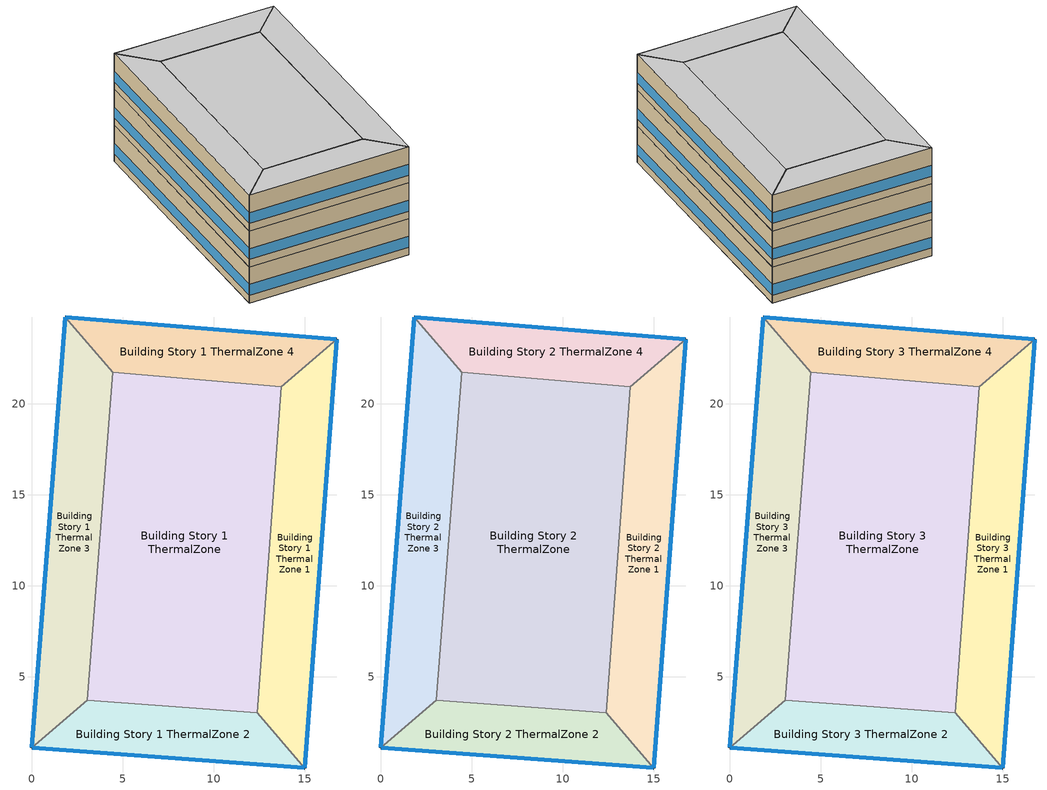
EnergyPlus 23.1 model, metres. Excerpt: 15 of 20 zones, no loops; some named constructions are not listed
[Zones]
Building Story 1 ThermalZone
 floor ground (Typical Insulated Carpeted 8in Slab Floor): 13.71,20.95 12.38,3.03 3.03,3.72 4.44,21.72 z0
 wall adiabatic (Typical Interior Wall): 12.38,3.03 13.71,20.95 4.44,21.72 3.03,3.72 12.38,3.03 z0:3.6
 ceiling adiabatic (Typical Interior Floor): 4.44,21.72 3.03,3.72 12.38,3.03 13.71,20.95 z3.6
Building Story 1 ThermalZone 1
 floor ground (Typical Insulated Carpeted 8in Slab Floor): 16.75,23.54 14.99,0 12.38,3.03 13.71,20.95 z0
 wall outside (Typical Insulated Steel Framed Exterior Wall R-12.99): 14.99,0 16.75,23.54 z0:3.6
 wall adiabatic (Typical Interior Wall): 16.75,23.54 13.71,20.95 12.38,3.03 14.99,0 z0:3.6
 window (U 0.55 SHGC 0.25): 14.99,0.03 16.74,23.52 z0.76:1.84
 ceiling adiabatic (Typical Interior Ceiling): 13.71,20.95 12.38,3.03 14.99,0 16.75,23.54 z3.6
Building Story 1 ThermalZone 2
 floor ground (Typical Insulated Carpeted 8in Slab Floor): 14.99,0 0,1.11 3.03,3.72 12.38,3.03 z0
 wall outside (Typical Insulated Steel Framed Exterior Wall R-12.99): 0,1.11 14.99,0 z0:3.6
 wall adiabatic (Typical Interior Wall): 14.99,0 12.38,3.03 3.03,3.72 0,1.11 z0:3.6
 window (U 0.55 SHGC 0.25): 0.03,1.11 14.96,0 z0.76:1.85
 ceiling adiabatic (Typical Interior Ceiling): 12.38,3.03 3.03,3.72 0,1.11 14.99,0 z3.6
Building Story 1 ThermalZone 3
 floor ground (Typical Insulated Carpeted 8in Slab Floor): 0,1.11 1.84,24.77 4.44,21.72 3.03,3.72 z0
 wall outside (Typical Insulated Steel Framed Exterior Wall R-12.99): 1.84,24.77 0,1.11 z0:3.6
 wall adiabatic (Typical Interior Wall): 0,1.11 3.03,3.72 4.44,21.72 1.84,24.77 z0:3.6
 window (U 0.55 SHGC 0.25): 1.84,24.74 0,1.14 z0.76:1.84
 ceiling adiabatic (Typical Interior Ceiling): 3.03,3.72 4.44,21.72 1.84,24.77 0,1.11 z3.6
Building Story 1 ThermalZone 4
 floor ground (Typical Insulated Carpeted 8in Slab Floor): 1.84,24.77 16.75,23.54 13.71,20.95 4.44,21.72 z0
 wall outside (Typical Insulated Steel Framed Exterior Wall R-12.99): 16.75,23.54 1.84,24.77 z0:3.6
 wall adiabatic (Typical Interior Wall): 1.84,24.77 4.44,21.72 13.71,20.95 16.75,23.54 z0:3.6
 window (U 0.55 SHGC 0.25): 16.72,23.55 1.87,24.76 z0.76:1.85
 ceiling adiabatic (Typical Interior Ceiling): 4.44,21.72 13.71,20.95 16.75,23.54 1.84,24.77 z3.6
Building Story 2 ThermalZone
 floor adiabatic (Typical Interior Floor): 13.71,20.95 12.38,3.03 3.03,3.72 4.44,21.72 z3.6
 wall adiabatic (Typical Interior Wall): 12.38,3.03 13.71,20.95 4.44,21.72 3.03,3.72 12.38,3.03 z3.6:7.2
 ceiling adiabatic (Typical Interior Ceiling): 4.44,21.72 3.03,3.72 12.38,3.03 13.71,20.95 z7.2
Building Story 2 ThermalZone 1
 floor adiabatic (Typical Interior Ceiling): 16.75,23.54 14.99,0 12.38,3.03 13.71,20.95 z3.6
 wall outside (Typical Insulated Steel Framed Exterior Wall R-12.99): 14.99,0 16.75,23.54 z3.6:7.2
 wall adiabatic (Typical Interior Wall): 16.75,23.54 13.71,20.95 12.38,3.03 14.99,0 z3.6:7.2
 window (U 0.55 SHGC 0.25): 14.99,0.03 16.74,23.52 z4.36:5.44
 ceiling adiabatic (Typical Interior Ceiling): 13.71,20.95 12.38,3.03 14.99,0 16.75,23.54 z7.2
Building Story 2 ThermalZone 2
 floor adiabatic (Typical Interior Ceiling): 14.99,0 0,1.11 3.03,3.72 12.38,3.03 z3.6
 wall outside (Typical Insulated Steel Framed Exterior Wall R-12.99): 0,1.11 14.99,0 z3.6:7.2
 wall adiabatic (Typical Interior Wall): 14.99,0 12.38,3.03 3.03,3.72 0,1.11 z3.6:7.2
 window (U 0.55 SHGC 0.25): 0.03,1.11 14.96,0 z4.36:5.45
 ceiling adiabatic (Typical Interior Ceiling): 12.38,3.03 3.03,3.72 0,1.11 14.99,0 z7.2
Building Story 2 ThermalZone 3
 floor adiabatic (Typical Interior Ceiling): 0,1.11 1.84,24.77 4.44,21.72 3.03,3.72 z3.6
 wall outside (Typical Insulated Steel Framed Exterior Wall R-12.99): 1.84,24.77 0,1.11 z3.6:7.2
 wall adiabatic (Typical Interior Wall): 0,1.11 3.03,3.72 4.44,21.72 1.84,24.77 z3.6:7.2
 window (U 0.55 SHGC 0.25): 1.84,24.74 0,1.14 z4.36:5.44
 ceiling adiabatic (Typical Interior Ceiling): 3.03,3.72 4.44,21.72 1.84,24.77 0,1.11 z7.2
Building Story 2 ThermalZone 4
 floor adiabatic (Typical Interior Ceiling): 1.84,24.77 16.75,23.54 13.71,20.95 4.44,21.72 z3.6
 wall outside (Typical Insulated Steel Framed Exterior Wall R-12.99): 16.75,23.54 1.84,24.77 z3.6:7.2
 wall adiabatic (Typical Interior Wall): 1.84,24.77 4.44,21.72 13.71,20.95 16.75,23.54 z3.6:7.2
 window (U 0.55 SHGC 0.25): 16.72,23.55 1.87,24.76 z4.36:5.45
 ceiling adiabatic (Typical Interior Ceiling): 4.44,21.72 13.71,20.95 16.75,23.54 1.84,24.77 z7.2
Building Story 3 ThermalZone
 floor adiabatic (Typical Interior Ceiling): 13.71,20.95 12.38,3.03 3.03,3.72 4.44,21.72 z7.2
 wall adiabatic (Typical Interior Wall): 12.38,3.03 13.71,20.95 4.44,21.72 3.03,3.72 12.38,3.03 z7.2:10.8
 ceiling adiabatic (Typical Interior Ceiling): 4.44,21.72 3.03,3.72 12.38,3.03 13.71,20.95 z10.8
Building Story 3 ThermalZone 1
 floor adiabatic (Typical Interior Ceiling): 16.75,23.54 14.99,0 12.38,3.03 13.71,20.95 z7.2
 wall outside (Typical Insulated Steel Framed Exterior Wall R-12.99): 14.99,0 16.75,23.54 z7.2:10.8
 wall adiabatic (Typical Interior Wall): 16.75,23.54 13.71,20.95 12.38,3.03 14.99,0 z7.2:10.8
 window (U 0.55 SHGC 0.25): 14.99,0.03 16.74,23.52 z7.96:9.04
 ceiling adiabatic (Typical Interior Ceiling): 13.71,20.95 12.38,3.03 14.99,0 16.75,23.54 z10.8
Building Story 3 ThermalZone 2
 floor adiabatic (Typical Interior Ceiling): 14.99,0 0,1.11 3.03,3.72 12.38,3.03 z7.2
 wall outside (Typical Insulated Steel Framed Exterior Wall R-12.99): 0,1.11 14.99,0 z7.2:10.8
 wall adiabatic (Typical Interior Wall): 14.99,0 12.38,3.03 3.03,3.72 0,1.11 z7.2:10.8
 window (U 0.55 SHGC 0.25): 0.03,1.11 14.96,0 z7.96:9.05
 ceiling adiabatic (Typical Interior Floor): 12.38,3.03 3.03,3.72 0,1.11 14.99,0 z10.8
Building Story 3 ThermalZone 3
 floor adiabatic (Typical Interior Ceiling): 0,1.11 1.84,24.77 4.44,21.72 3.03,3.72 z7.2
 wall outside (Typical Insulated Steel Framed Exterior Wall R-12.99): 1.84,24.77 0,1.11 z7.2:10.8
 wall adiabatic (Typical Interior Wall): 0,1.11 3.03,3.72 4.44,21.72 1.84,24.77 z7.2:10.8
 window (U 0.55 SHGC 0.25): 1.84,24.74 0,1.14 z7.96:9.04
 ceiling adiabatic (Typical Interior Floor): 3.03,3.72 4.44,21.72 1.84,24.77 0,1.11 z10.8
Building Story 3 ThermalZone 4
 floor adiabatic (Typical Interior Ceiling): 1.84,24.77 16.75,23.54 13.71,20.95 4.44,21.72 z7.2
 wall outside (Typical Insulated Steel Framed Exterior Wall R-12.99): 16.75,23.54 1.84,24.77 z7.2:10.8
 wall adiabatic (Typical Interior Wall): 1.84,24.77 4.44,21.72 13.71,20.95 16.75,23.54 z7.2:10.8
 window (U 0.55 SHGC 0.25): 16.72,23.55 1.87,24.76 z7.96:9.05
 ceiling adiabatic (Typical Interior Floor): 4.44,21.72 13.71,20.95 16.75,23.54 1.84,24.77 z10.8
[Building]
bld_4: Terrain=City
[Site:Location]
Jack Northrop Fld H_CA_USA: Latitude {deg}=41.3146; Longitude {deg}=-105.581; Time Zone {hr}=-8; Elevation {m}=21
[Site:GroundTemperature:FCfactorMethod]
18.8, 14.3, 13.6, 13.2, 13.3, 12.6, 15.3, 15.6, 17.7, 19.4, 19.7, 18.5
[Site:WaterMainsTemperature]
Calculation Method=Correlation; Annual Average Outdoor Air Temperature {C}=8.96667; Maximum Difference In Monthly Average Outdoor Air Temperatures {deltaC}=26.2
[SizingPeriod:DesignDay] Day of Month=21; Dry-Bulb Temperature Range Modifier Type=DefaultMultipliers; Humidity Condition Type=Wetbulb; Barometric Pressure {Pa}=98769; Rain Indicator=No; Snow Indicator=No; Daylight Saving Time Indicator=No; Begin Environment Reset Mode=FullResetAtBeginEnvironment
Name | Month | Day Type | Maximum Dry-Bulb Temperature {C} | Daily Dry-Bulb Temperature Range {deltaC} | Wetbulb or DewPoint at Maximum Dry-Bulb {C} | Wind Speed {m/s} | Wind Direction {deg} | Solar Model Indicator | ASHRAE Clear Sky Optical Depth for Beam Irradiance (taub) | ASHRAE Clear Sky Optical Depth for Diffuse Irradiance (taud) | Sky Clearness
Buffalo Niagara Intl Ap Ann Clg .4% Condns DB=>MWB 1 | 7 | SummerDesignDay | 30.3 | 9.3 | 21.8 | 5.7 | 240 | ASHRAETau | 0.462 | 2.001
Buffalo Niagara Intl Ap Ann Clg .4% Condns WB=>MDB 1 | 7 | SummerDesignDay | 27.8 | 9.3 | 23.8 | 5.7 | 240 | ASHRAETau | 0.462 | 2.001
Buffalo Niagara Intl Ap Ann Htg 99.6% Condns DB 1 | 1 | WinterDesignDay | -16.3 | 0 | -16.3 | 5.1 | 270 | ASHRAEClearSky |  |  | 0
[Material] Thermal Absorptance=0.9; Solar Absorptance=0.7
Name | Roughness | Thickness {m} | Conductivity {W/m-K} | Density {kg/m3} | Specific Heat {J/kg-K} | Visible Absorptance
100mm Normalweight concrete floor | MediumRough | 0.1016 | 2.31045 | 2322 | 832.557 | 0.7
25mm Stucco | Smooth | 0.0254 | 0.72 | 1856 | 840 | 0.7
5/8 in. Gypsum Board | MediumSmooth | 0.0159 | 0.16 | 800 | 1090 | 0.7
8 in. Normalweight Concrete Floor | MediumRough | 0.2032 | 2.31 | 2322 | 832 | 0.7
G01 13mm gypsum board | Smooth | 0.0127 | 0.160031 | 800.001 | 1090.73 | 0.5
[Material:NoMass] Roughness=Smooth; Thermal Absorptance=0.9; Solar Absorptance=0.7
Name | Thermal Resistance {m2-K/W} | Visible Absorptance
CP02 CARPET PAD; Typical Carpet Pad | 0.21648 | 0.8
Typical Insulation R-10.81 | 1.90342 | 0.7
[WindowMaterial:Gas]
Gap_1_W_0_0032: Gas Type=Air; Thickness {m}=0.0032
[WindowMaterial:Glazing] Optical Data Type=SpectralAverage; Infrared Transmittance at Normal Incidence=0; Back Side Infrared Hemispherical Emissivity=0.84; Conductivity {W/m-K}=1; Dirt Correction Factor for Solar and Visible Transmittance=1; Solar Diffusing=No
Name | Thickness {m} | Solar Transmittance at Normal Incidence | Front Side Solar Reflectance at Normal Incidence | Back Side Solar Reflectance at Normal Incidence | Visible Transmittance at Normal Incidence | Front Side Visible Reflectance at Normal Incidence | Back Side Visible Reflectance at Normal Incidence | Front Side Infrared Hemispherical Emissivity
Glass_2022F_LayerAvg | 0.0039 | 0.355897 | 0.394095 | 0.265645 | 0.677694 | 0.042734 | 0.05547 | 0.046
Glass_2175_LayerAvg | 0.0086 | 0.167758 | 0.217606 | 0.437978 | 0.416044 | 0.078729 | 0.10654 | 0.84
[Construction]
Typical Insulated Carpeted 8in Slab Floor: 8 in. Normalweight Concrete Floor, Typical Carpet Pad
Typical Insulated Steel Framed Exterior Wall R-12.99: 25mm Stucco, 5/8 in. Gypsum Board, Typical Insulation R-10.81, 5/8 in. Gypsum Board
Typical Interior Ceiling: CP02 CARPET PAD, 100mm Normalweight concrete floor
Typical Interior Floor: 100mm Normalweight concrete floor, CP02 CARPET PAD
Typical Interior Wall: G01 13mm gypsum board, G01 13mm gypsum board
U 0.55 SHGC 0.25: Glass_2175_LayerAvg, Gap_1_W_0_0032, Glass_2022F_LayerAvg
[Zone] Multiplier=1; Part of Total Floor Area=Yes
Building Story 1 ThermalZone; Building Story 1 ThermalZone 1; Building Story 1 ThermalZone 2; Building Story 1 ThermalZone 3; Building Story 1 ThermalZone 4; Building Story 2 ThermalZone; Building Story 2 ThermalZone 1; Building Story 2 ThermalZone 2; Building Story 2 ThermalZone 3; Building Story 2 ThermalZone 4; Building Story 3 ThermalZone; Building Story 3 ThermalZone 1; Building Story 3 ThermalZone 2; Building Story 3 ThermalZone 3; Building Story 3 ThermalZone 4
[Space]
Name | Zone | Space Type
Building Story 1 Space | Building Story 1 ThermalZone | Story Ground Blended Space Type
Building Story 1 Space 1 | Building Story 1 ThermalZone 1 | Story Ground Blended Space Type
Building Story 1 Space 2 | Building Story 1 ThermalZone 2 | Story Ground Blended Space Type
Building Story 1 Space 3 | Building Story 1 ThermalZone 3 | Story Ground Blended Space Type
Building Story 1 Space 4 | Building Story 1 ThermalZone 4 | Story Ground Blended Space Type
Building Story 2 Space | Building Story 2 ThermalZone | Story Mid Blended Space Type
Building Story 2 Space 1 | Building Story 2 ThermalZone 1 | Story Mid Blended Space Type
Building Story 2 Space 2 | Building Story 2 ThermalZone 2 | Story Mid Blended Space Type
Building Story 2 Space 3 | Building Story 2 ThermalZone 3 | Story Mid Blended Space Type
Building Story 2 Space 4 | Building Story 2 ThermalZone 4 | Story Mid Blended Space Type
Building Story 3 Space | Building Story 3 ThermalZone | Story Mid2 Blended Space Type
Building Story 3 Space 1 | Building Story 3 ThermalZone 1 | Story Mid2 Blended Space Type
Building Story 3 Space 2 | Building Story 3 ThermalZone 2 | Story Mid2 Blended Space Type
Building Story 3 Space 3 | Building Story 3 ThermalZone 3 | Story Mid2 Blended Space Type
Building Story 3 Space 4 | Building Story 3 ThermalZone 4 | Story Mid2 Blended Space Type
[InternalMass]
Name | Construction | Zone or ZoneList | Space or SpaceList | Surface Area {m2}
Building Story 1 Space 3 Office OfficeLarge Data Center A  - Story Ground Mass; Building Story 1 Space 3 Office OfficeLarge Data Center C  - Story Ground Mass | InteriorFurnishings 1 | Building Story 1 ThermalZone 3 | Building Story 1 Space 3 | 0.527373
Building Story 1 Space 4 Office OfficeLarge Data Center A  - Story Ground Mass; Building Story 1 Space 4 Office OfficeLarge Data Center C  - Story Ground Mass | InteriorFurnishings 1 | Building Story 1 ThermalZone 4 | Building Story 1 Space 4 | 0.306975
Building Story 1 Space 1 Office OfficeLarge Data Center A  - Story Ground Mass; Building Story 1 Space 1 Office OfficeLarge Data Center C  - Story Ground Mass | InteriorFurnishings 1 | Building Story 1 ThermalZone 1 | Building Story 1 Space 1 | 0.526751
Building Story 1 Space 2 Office OfficeLarge Data Center A  - Story Ground Mass; Building Story 1 Space 2 Office OfficeLarge Data Center C  - Story Ground Mass | InteriorFurnishings 1 | Building Story 1 ThermalZone 2 | Building Story 1 Space 2 | 0.308269
Building Story 1 Space Office OfficeLarge Data Center A  - Story Ground Mass; Building Story 1 Space Office OfficeLarge Data Center C  - Story Ground Mass | InteriorFurnishings 1 | Building Story 1 ThermalZone | Building Story 1 Space | 1.50346
Building Story 1 Space 3 Office OfficeLarge Data Center B  - Story Ground Mass | InteriorFurnishings 1 | Building Story 1 ThermalZone 3 | Building Story 1 Space 3 | 0.71937
Building Story 1 Space 4 Office OfficeLarge Data Center B  - Story Ground Mass | InteriorFurnishings 1 | Building Story 1 ThermalZone 4 | Building Story 1 Space 4 | 0.418734
Building Story 1 Space 1 Office OfficeLarge Data Center B  - Story Ground Mass | InteriorFurnishings 1 | Building Story 1 ThermalZone 1 | Building Story 1 Space 1 | 0.718522
Building Story 1 Space 2 Office OfficeLarge Data Center B  - Story Ground Mass | InteriorFurnishings 1 | Building Story 1 ThermalZone 2 | Building Story 1 Space 2 | 0.420499
Building Story 1 Space Office OfficeLarge Data Center B  - Story Ground Mass | InteriorFurnishings 1 | Building Story 1 ThermalZone | Building Story 1 Space | 2.05081
Building Story 1 Space 3 Office OfficeLarge Main Data Center A  - Story Ground Mass; Building Story 1 Space 3 Office OfficeLarge Main Data Center C  - Story Ground Mass | InteriorFurnishings 1 | Building Story 1 ThermalZone 3 | Building Story 1 Space 3 | 0.94815
Building Story 1 Space 4 Office OfficeLarge Main Data Center A  - Story Ground Mass; Building Story 1 Space 4 Office OfficeLarge Main Data Center C  - Story Ground Mass | InteriorFurnishings 1 | Building Story 1 ThermalZone 4 | Building Story 1 Space 4 | 0.551903
Building Story 1 Space 1 Office OfficeLarge Main Data Center A  - Story Ground Mass; Building Story 1 Space 1 Office OfficeLarge Main Data Center C  - Story Ground Mass | InteriorFurnishings 1 | Building Story 1 ThermalZone 1 | Building Story 1 Space 1 | 0.947032
Building Story 1 Space 2 Office OfficeLarge Main Data Center A  - Story Ground Mass; Building Story 1 Space 2 Office OfficeLarge Main Data Center C  - Story Ground Mass | InteriorFurnishings 1 | Building Story 1 ThermalZone 2 | Building Story 1 Space 2 | 0.554229
Building Story 1 Space Office OfficeLarge Main Data Center A  - Story Ground Mass; Building Story 1 Space Office OfficeLarge Main Data Center C  - Story Ground Mass | InteriorFurnishings 1 | Building Story 1 ThermalZone | Building Story 1 Space | 2.70302
Building Story 1 Space 3 Office OfficeLarge Main Data Center B  - Story Ground Mass | InteriorFurnishings 1 | Building Story 1 ThermalZone 3 | Building Story 1 Space 3 | 1.29334
Building Story 1 Space 4 Office OfficeLarge Main Data Center B  - Story Ground Mass | InteriorFurnishings 1 | Building Story 1 ThermalZone 4 | Building Story 1 Space 4 | 0.75283
Building Story 1 Space 1 Office OfficeLarge Main Data Center B  - Story Ground Mass | InteriorFurnishings 1 | Building Story 1 ThermalZone 1 | Building Story 1 Space 1 | 1.29181
Building Story 1 Space 2 Office OfficeLarge Main Data Center B  - Story Ground Mass | InteriorFurnishings 1 | Building Story 1 ThermalZone 2 | Building Story 1 Space 2 | 0.756003
Building Story 1 Space Office OfficeLarge Main Data Center B  - Story Ground Mass | InteriorFurnishings 1 | Building Story 1 ThermalZone | Building Story 1 Space | 3.68709
Building Story 1 Space 3 SecondarySchool Auditorium A  - Story Ground Mass; Building Story 1 Space 3 SecondarySchool Auditorium C  - Story Ground Mass | InteriorFurnishings 1 | Building Story 1 ThermalZone 3 | Building Story 1 Space 3 | 4.24143
Building Story 1 Space 4 SecondarySchool Auditorium A  - Story Ground Mass; Building Story 1 Space 4 SecondarySchool Auditorium C  - Story Ground Mass | InteriorFurnishings 1 | Building Story 1 ThermalZone 4 | Building Story 1 Space 4 | 2.46887
Building Story 1 Space 1 SecondarySchool Auditorium A  - Story Ground Mass; Building Story 1 Space 1 SecondarySchool Auditorium C  - Story Ground Mass | InteriorFurnishings 1 | Building Story 1 ThermalZone 1 | Building Story 1 Space 1 | 4.23643
Building Story 1 Space 2 SecondarySchool Auditorium A  - Story Ground Mass; Building Story 1 Space 2 SecondarySchool Auditorium C  - Story Ground Mass | InteriorFurnishings 1 | Building Story 1 ThermalZone 2 | Building Story 1 Space 2 | 2.47927
Building Story 1 Space SecondarySchool Auditorium A  - Story Ground Mass; Building Story 1 Space SecondarySchool Auditorium C  - Story Ground Mass | InteriorFurnishings 1 | Building Story 1 ThermalZone | Building Story 1 Space | 12.0916
Building Story 1 Space 3 SecondarySchool Auditorium B  - Story Ground Mass | InteriorFurnishings 1 | Building Story 1 ThermalZone 3 | Building Story 1 Space 3 | 5.78557
Building Story 1 Space 4 SecondarySchool Auditorium B  - Story Ground Mass | InteriorFurnishings 1 | Building Story 1 ThermalZone 4 | Building Story 1 Space 4 | 3.36769
Building Story 1 Space 1 SecondarySchool Auditorium B  - Story Ground Mass | InteriorFurnishings 1 | Building Story 1 ThermalZone 1 | Building Story 1 Space 1 | 5.77875
Building Story 1 Space 2 SecondarySchool Auditorium B  - Story Ground Mass | InteriorFurnishings 1 | Building Story 1 ThermalZone 2 | Building Story 1 Space 2 | 3.38188
Building Story 1 Space SecondarySchool Auditorium B  - Story Ground Mass | InteriorFurnishings 1 | Building Story 1 ThermalZone | Building Story 1 Space | 16.4937
Building Story 1 Space 3 SecondarySchool Cafeteria A  - Story Ground Mass; Building Story 1 Space 3 SecondarySchool Cafeteria C  - Story Ground Mass | InteriorFurnishings 1 | Building Story 1 ThermalZone 3 | Building Story 1 Space 3 | 2.68455
Building Story 1 Space 4 SecondarySchool Cafeteria A  - Story Ground Mass; Building Story 1 Space 4 SecondarySchool Cafeteria C  - Story Ground Mass | InteriorFurnishings 1 | Building Story 1 ThermalZone 4 | Building Story 1 Space 4 | 1.56264
Building Story 1 Space 1 SecondarySchool Cafeteria A  - Story Ground Mass; Building Story 1 Space 1 SecondarySchool Cafeteria C  - Story Ground Mass | InteriorFurnishings 1 | Building Story 1 ThermalZone 1 | Building Story 1 Space 1 | 2.68139
Building Story 1 Space 2 SecondarySchool Cafeteria A  - Story Ground Mass; Building Story 1 Space 2 SecondarySchool Cafeteria C  - Story Ground Mass | InteriorFurnishings 1 | Building Story 1 ThermalZone 2 | Building Story 1 Space 2 | 1.56922
Building Story 1 Space SecondarySchool Cafeteria A  - Story Ground Mass; Building Story 1 Space SecondarySchool Cafeteria C  - Story Ground Mass | InteriorFurnishings 1 | Building Story 1 ThermalZone | Building Story 1 Space | 7.65323
Building Story 1 Space 3 SecondarySchool Cafeteria B  - Story Ground Mass | InteriorFurnishings 1 | Building Story 1 ThermalZone 3 | Building Story 1 Space 3 | 3.6619
Building Story 1 Space 4 SecondarySchool Cafeteria B  - Story Ground Mass | InteriorFurnishings 1 | Building Story 1 ThermalZone 4 | Building Story 1 Space 4 | 2.13153
Building Story 1 Space 1 SecondarySchool Cafeteria B  - Story Ground Mass | InteriorFurnishings 1 | Building Story 1 ThermalZone 1 | Building Story 1 Space 1 | 3.65758
Building Story 1 Space 2 SecondarySchool Cafeteria B  - Story Ground Mass | InteriorFurnishings 1 | Building Story 1 ThermalZone 2 | Building Story 1 Space 2 | 2.14052
Building Story 1 Space SecondarySchool Cafeteria B  - Story Ground Mass | InteriorFurnishings 1 | Building Story 1 ThermalZone | Building Story 1 Space | 10.4395
Building Story 1 Space 3 SecondarySchool ComputerRoom A  - Story Ground Mass; Building Story 1 Space 3 SecondarySchool ComputerRoom C  - Story Ground Mass | InteriorFurnishings 1 | Building Story 1 ThermalZone 3 | Building Story 1 Space 3 | 4.09836
Building Story 1 Space 4 SecondarySchool ComputerRoom A  - Story Ground Mass; Building Story 1 Space 4 SecondarySchool ComputerRoom C  - Story Ground Mass | InteriorFurnishings 1 | Building Story 1 ThermalZone 4 | Building Story 1 Space 4 | 2.38559
Building Story 1 Space 1 SecondarySchool ComputerRoom A  - Story Ground Mass; Building Story 1 Space 1 SecondarySchool ComputerRoom C  - Story Ground Mass | InteriorFurnishings 1 | Building Story 1 ThermalZone 1 | Building Story 1 Space 1 | 4.09353
Building Story 1 Space 2 SecondarySchool ComputerRoom A  - Story Ground Mass; Building Story 1 Space 2 SecondarySchool ComputerRoom C  - Story Ground Mass | InteriorFurnishings 1 | Building Story 1 ThermalZone 2 | Building Story 1 Space 2 | 2.39565
Building Story 1 Space SecondarySchool ComputerRoom A  - Story Ground Mass; Building Story 1 Space SecondarySchool ComputerRoom C  - Story Ground Mass | InteriorFurnishings 1 | Building Story 1 ThermalZone | Building Story 1 Space | 11.6838
Building Story 1 Space 3 SecondarySchool ComputerRoom B  - Story Ground Mass | InteriorFurnishings 1 | Building Story 1 ThermalZone 3 | Building Story 1 Space 3 | 5.59042
Building Story 1 Space 4 SecondarySchool ComputerRoom B  - Story Ground Mass | InteriorFurnishings 1 | Building Story 1 ThermalZone 4 | Building Story 1 Space 4 | 3.2541
Building Story 1 Space 1 SecondarySchool ComputerRoom B  - Story Ground Mass | InteriorFurnishings 1 | Building Story 1 ThermalZone 1 | Building Story 1 Space 1 | 5.58383
Building Story 1 Space 2 SecondarySchool ComputerRoom B  - Story Ground Mass | InteriorFurnishings 1 | Building Story 1 ThermalZone 2 | Building Story 1 Space 2 | 3.26781
Building Story 1 Space SecondarySchool ComputerRoom B  - Story Ground Mass | InteriorFurnishings 1 | Building Story 1 ThermalZone | Building Story 1 Space | 15.9374
Building Story 1 Space 3 SecondarySchool Gym A end_b - Story Ground Mass; Building Story 1 Space 3 SecondarySchool Gym C end_b - Story Ground Mass | InteriorFurnishings 1 | Building Story 1 ThermalZone 3 | Building Story 1 Space 3 | 6.92037
Building Story 1 Space 4 SecondarySchool Gym A end_b - Story Ground Mass; Building Story 1 Space 4 SecondarySchool Gym C end_b - Story Ground Mass | InteriorFurnishings 1 | Building Story 1 ThermalZone 4 | Building Story 1 Space 4 | 4.02824
Building Story 1 Space 1 SecondarySchool Gym A end_b - Story Ground Mass; Building Story 1 Space 1 SecondarySchool Gym C end_b - Story Ground Mass | InteriorFurnishings 1 | Building Story 1 ThermalZone 1 | Building Story 1 Space 1 | 6.91221
Building Story 1 Space 2 SecondarySchool Gym A end_b - Story Ground Mass; Building Story 1 Space 2 SecondarySchool Gym C end_b - Story Ground Mass | InteriorFurnishings 1 | Building Story 1 ThermalZone 2 | Building Story 1 Space 2 | 4.04521
Building Story 1 Space SecondarySchool Gym A end_b - Story Ground Mass; Building Story 1 Space SecondarySchool Gym C end_b - Story Ground Mass | InteriorFurnishings 1 | Building Story 1 ThermalZone | Building Story 1 Space | 19.7289
Building Story 1 Space 3 SecondarySchool Gym B end_b - Story Ground Mass | InteriorFurnishings 1 | Building Story 1 ThermalZone 3 | Building Story 1 Space 3 | 9.43982
Building Story 1 Space 4 SecondarySchool Gym B end_b - Story Ground Mass | InteriorFurnishings 1 | Building Story 1 ThermalZone 4 | Building Story 1 Space 4 | 5.49477
Building Story 1 Space 1 SecondarySchool Gym B end_b - Story Ground Mass | InteriorFurnishings 1 | Building Story 1 ThermalZone 1 | Building Story 1 Space 1 | 9.42869
Building Story 1 Space 2 SecondarySchool Gym B end_b - Story Ground Mass | InteriorFurnishings 1 | Building Story 1 ThermalZone 2 | Building Story 1 Space 2 | 5.51792
Building Story 1 Space SecondarySchool Gym B end_b - Story Ground Mass | InteriorFurnishings 1 | Building Story 1 ThermalZone | Building Story 1 Space | 26.9114
Building Story 1 Space 3 SecondarySchool Kitchen A  - Story Ground Mass; Building Story 1 Space 3 SecondarySchool Kitchen C  - Story Ground Mass | InteriorFurnishings 1 | Building Story 1 ThermalZone 3 | Building Story 1 Space 3 | 0.925708
Building Story 1 Space 4 SecondarySchool Kitchen A  - Story Ground Mass; Building Story 1 Space 4 SecondarySchool Kitchen C  - Story Ground Mass | InteriorFurnishings 1 | Building Story 1 ThermalZone 4 | Building Story 1 Space 4 | 0.53884
Building Story 1 Space 1 SecondarySchool Kitchen A  - Story Ground Mass; Building Story 1 Space 1 SecondarySchool Kitchen C  - Story Ground Mass | InteriorFurnishings 1 | Building Story 1 ThermalZone 1 | Building Story 1 Space 1 | 0.924617
Building Story 1 Space 2 SecondarySchool Kitchen A  - Story Ground Mass; Building Story 1 Space 2 SecondarySchool Kitchen C  - Story Ground Mass | InteriorFurnishings 1 | Building Story 1 ThermalZone 2 | Building Story 1 Space 2 | 0.541111
Building Story 1 Space SecondarySchool Kitchen A  - Story Ground Mass; Building Story 1 Space SecondarySchool Kitchen C  - Story Ground Mass | InteriorFurnishings 1 | Building Story 1 ThermalZone | Building Story 1 Space | 2.63904
Building Story 1 Space 3 SecondarySchool Kitchen B  - Story Ground Mass | InteriorFurnishings 1 | Building Story 1 ThermalZone 3 | Building Story 1 Space 3 | 1.26272
Building Story 1 Space 4 SecondarySchool Kitchen B  - Story Ground Mass | InteriorFurnishings 1 | Building Story 1 ThermalZone 4 | Building Story 1 Space 4 | 0.735011
Building Story 1 Space 1 SecondarySchool Kitchen B  - Story Ground Mass | InteriorFurnishings 1 | Building Story 1 ThermalZone 1 | Building Story 1 Space 1 | 1.26123
Building Story 1 Space 2 SecondarySchool Kitchen B  - Story Ground Mass | InteriorFurnishings 1 | Building Story 1 ThermalZone 2 | Building Story 1 Space 2 | 0.738109
Building Story 1 Space SecondarySchool Kitchen B  - Story Ground Mass | InteriorFurnishings 1 | Building Story 1 ThermalZone | Building Story 1 Space | 3.59982
Building Story 1 Space 3 SecondarySchool Library A  - Story Ground Mass; Building Story 1 Space 3 SecondarySchool Library C  - Story Ground Mass | InteriorFurnishings 1 | Building Story 1 ThermalZone 3 | Building Story 1 Space 3 | 3.61026
Building Story 1 Space 4 SecondarySchool Library A  - Story Ground Mass; Building Story 1 Space 4 SecondarySchool Library C  - Story Ground Mass | InteriorFurnishings 1 | Building Story 1 ThermalZone 4 | Building Story 1 Space 4 | 2.10148
Building Story 1 Space 1 SecondarySchool Library A  - Story Ground Mass; Building Story 1 Space 1 SecondarySchool Library C  - Story Ground Mass | InteriorFurnishings 1 | Building Story 1 ThermalZone 1 | Building Story 1 Space 1 | 3.606
Building Story 1 Space 2 SecondarySchool Library A  - Story Ground Mass; Building Story 1 Space 2 SecondarySchool Library C  - Story Ground Mass | InteriorFurnishings 1 | Building Story 1 ThermalZone 2 | Building Story 1 Space 2 | 2.11033
Building Story 1 Space SecondarySchool Library A  - Story Ground Mass; Building Story 1 Space SecondarySchool Library C  - Story Ground Mass | InteriorFurnishings 1 | Building Story 1 ThermalZone | Building Story 1 Space | 10.2923
Building Story 1 Space 3 SecondarySchool Library B  - Story Ground Mass | InteriorFurnishings 1 | Building Story 1 ThermalZone 3 | Building Story 1 Space 3 | 4.92462
Building Story 1 Space 4 SecondarySchool Library B  - Story Ground Mass | InteriorFurnishings 1 | Building Story 1 ThermalZone 4 | Building Story 1 Space 4 | 2.86654
Building Story 1 Space 1 SecondarySchool Library B  - Story Ground Mass | InteriorFurnishings 1 | Building Story 1 ThermalZone 1 | Building Story 1 Space 1 | 4.91882
Building Story 1 Space 2 SecondarySchool Library B  - Story Ground Mass | InteriorFurnishings 1 | Building Story 1 ThermalZone 2 | Building Story 1 Space 2 | 2.87863
Building Story 1 Space SecondarySchool Library B  - Story Ground Mass | InteriorFurnishings 1 | Building Story 1 ThermalZone | Building Story 1 Space | 14.0393
Building Story 1 Space 3 SecondarySchool Lobby A  - Story Ground Mass; Building Story 1 Space 3 SecondarySchool Lobby C  - Story Ground Mass; Building Story 1 Space 3 SecondarySchool Restroom A  - Story Ground Mass; Building Story 1 Space 3 SecondarySchool Restroom C  - Story Ground Mass | InteriorFurnishings 1 | Building Story 1 ThermalZone 3 | Building Story 1 Space 3 | 1.80092
Building Story 1 Space 4 SecondarySchool Lobby A  - Story Ground Mass; Building Story 1 Space 4 SecondarySchool Lobby C  - Story Ground Mass; Building Story 1 Space 4 SecondarySchool Restroom A  - Story Ground Mass; Building Story 1 Space 4 SecondarySchool Restroom C  - Story Ground Mass | InteriorFurnishings 1 | Building Story 1 ThermalZone 4 | Building Story 1 Space 4 | 1.04829
Building Story 1 Space 1 SecondarySchool Lobby A  - Story Ground Mass; Building Story 1 Space 1 SecondarySchool Lobby C  - Story Ground Mass; Building Story 1 Space 1 SecondarySchool Restroom A  - Story Ground Mass; Building Story 1 Space 1 SecondarySchool Restroom C  - Story Ground Mass | InteriorFurnishings 1 | Building Story 1 ThermalZone 1 | Building Story 1 Space 1 | 1.7988
Building Story 1 Space 2 SecondarySchool Lobby A  - Story Ground Mass; Building Story 1 Space 2 SecondarySchool Lobby C  - Story Ground Mass; Building Story 1 Space 2 SecondarySchool Restroom A  - Story Ground Mass; Building Story 1 Space 2 SecondarySchool Restroom C  - Story Ground Mass | InteriorFurnishings 1 | Building Story 1 ThermalZone 2 | Building Story 1 Space 2 | 1.05271
Building Story 1 Space SecondarySchool Lobby A  - Story Ground Mass; Building Story 1 Space SecondarySchool Lobby C  - Story Ground Mass; Building Story 1 Space SecondarySchool Restroom A  - Story Ground Mass; Building Story 1 Space SecondarySchool Restroom C  - Story Ground Mass | InteriorFurnishings 1 | Building Story 1 ThermalZone | Building Story 1 Space | 5.13414
Building Story 1 Space 3 SecondarySchool Lobby B  - Story Ground Mass; Building Story 1 Space 3 SecondarySchool Restroom B  - Story Ground Mass | InteriorFurnishings 1 | Building Story 1 ThermalZone 3 | Building Story 1 Space 3 | 2.45657
Building Story 1 Space 4 SecondarySchool Lobby B  - Story Ground Mass; Building Story 1 Space 4 SecondarySchool Restroom B  - Story Ground Mass | InteriorFurnishings 1 | Building Story 1 ThermalZone 4 | Building Story 1 Space 4 | 1.42993
Building Story 1 Space 1 SecondarySchool Lobby B  - Story Ground Mass; Building Story 1 Space 1 SecondarySchool Restroom B  - Story Ground Mass | InteriorFurnishings 1 | Building Story 1 ThermalZone 1 | Building Story 1 Space 1 | 2.45368
Building Story 1 Space 2 SecondarySchool Lobby B  - Story Ground Mass; Building Story 1 Space 2 SecondarySchool Restroom B  - Story Ground Mass | InteriorFurnishings 1 | Building Story 1 ThermalZone 2 | Building Story 1 Space 2 | 1.43596
Building Story 1 Space SecondarySchool Lobby B  - Story Ground Mass; Building Story 1 Space SecondarySchool Restroom B  - Story Ground Mass | InteriorFurnishings 1 | Building Story 1 ThermalZone | Building Story 1 Space | 7.00329
Building Story 1 Space 3 SecondarySchool Mechanical A  - Story Ground Mass; Building Story 1 Space 3 SecondarySchool Mechanical C  - Story Ground Mass | InteriorFurnishings 1 | Building Story 1 ThermalZone 3 | Building Story 1 Space 3 | 2.93702
Building Story 1 Space 4 SecondarySchool Mechanical A  - Story Ground Mass; Building Story 1 Space 4 SecondarySchool Mechanical C  - Story Ground Mass | InteriorFurnishings 1 | Building Story 1 ThermalZone 4 | Building Story 1 Space 4 | 1.70959
Building Story 1 Space 1 SecondarySchool Mechanical A  - Story Ground Mass; Building Story 1 Space 1 SecondarySchool Mechanical C  - Story Ground Mass | InteriorFurnishings 1 | Building Story 1 ThermalZone 1 | Building Story 1 Space 1 | 2.93356
Building Story 1 Space 2 SecondarySchool Mechanical A  - Story Ground Mass; Building Story 1 Space 2 SecondarySchool Mechanical C  - Story Ground Mass | InteriorFurnishings 1 | Building Story 1 ThermalZone 2 | Building Story 1 Space 2 | 1.7168
Building Story 1 Space SecondarySchool Mechanical A  - Story Ground Mass; Building Story 1 Space SecondarySchool Mechanical C  - Story Ground Mass | InteriorFurnishings 1 | Building Story 1 ThermalZone | Building Story 1 Space | 8.37297
Building Story 1 Space 3 SecondarySchool Mechanical B  - Story Ground Mass | InteriorFurnishings 1 | Building Story 1 ThermalZone 3 | Building Story 1 Space 3 | 4.00628
Building Story 1 Space 4 SecondarySchool Mechanical B  - Story Ground Mass | InteriorFurnishings 1 | Building Story 1 ThermalZone 4 | Building Story 1 Space 4 | 2.33199
Building Story 1 Space 1 SecondarySchool Mechanical B  - Story Ground Mass | InteriorFurnishings 1 | Building Story 1 ThermalZone 1 | Building Story 1 Space 1 | 4.00155
Building Story 1 Space 2 SecondarySchool Mechanical B  - Story Ground Mass | InteriorFurnishings 1 | Building Story 1 ThermalZone 2 | Building Story 1 Space 2 | 2.34182
Building Story 1 Space SecondarySchool Mechanical B  - Story Ground Mass | InteriorFurnishings 1 | Building Story 1 ThermalZone | Building Story 1 Space | 11.4213
Building Story 1 Space 3 SecondarySchool Office A  - Story Ground Mass; Building Story 1 Space 3 SecondarySchool Office C  - Story Ground Mass | InteriorFurnishings 1 | Building Story 1 ThermalZone 3 | Building Story 1 Space 3 | 4.56963
Building Story 1 Space 4 SecondarySchool Office A  - Story Ground Mass; Building Story 1 Space 4 SecondarySchool Office C  - Story Ground Mass | InteriorFurnishings 1 | Building Story 1 ThermalZone 4 | Building Story 1 Space 4 | 2.65991
Building Story 1 Space 1 SecondarySchool Office A  - Story Ground Mass; Building Story 1 Space 1 SecondarySchool Office C  - Story Ground Mass | InteriorFurnishings 1 | Building Story 1 ThermalZone 1 | Building Story 1 Space 1 | 4.56424
Building Story 1 Space 2 SecondarySchool Office A  - Story Ground Mass; Building Story 1 Space 2 SecondarySchool Office C  - Story Ground Mass | InteriorFurnishings 1 | Building Story 1 ThermalZone 2 | Building Story 1 Space 2 | 2.67112
Building Story 1 Space SecondarySchool Office A  - Story Ground Mass; Building Story 1 Space SecondarySchool Office C  - Story Ground Mass | InteriorFurnishings 1 | Building Story 1 ThermalZone | Building Story 1 Space | 13.0273
Building Story 1 Space 3 SecondarySchool Office B  - Story Ground Mass | InteriorFurnishings 1 | Building Story 1 ThermalZone 3 | Building Story 1 Space 3 | 6.23327
Building Story 1 Space 4 SecondarySchool Office B  - Story Ground Mass | InteriorFurnishings 1 | Building Story 1 ThermalZone 4 | Building Story 1 Space 4 | 3.62828
Building Story 1 Space 1 SecondarySchool Office B  - Story Ground Mass | InteriorFurnishings 1 | Building Story 1 ThermalZone 1 | Building Story 1 Space 1 | 6.22591
Building Story 1 Space 2 SecondarySchool Office B  - Story Ground Mass | InteriorFurnishings 1 | Building Story 1 ThermalZone 2 | Building Story 1 Space 2 | 3.64357
Building Story 1 Space SecondarySchool Office B  - Story Ground Mass | InteriorFurnishings 1 | Building Story 1 ThermalZone | Building Story 1 Space | 17.77
Building Story 1 Space Mass | InteriorFurnishings 2 | Building Story 1 ThermalZone | Building Story 1 Space | 336.284
Building Story 1 Space 1 Mass | InteriorFurnishings 2 | Building Story 1 ThermalZone 1 | Building Story 1 Space 1 | 117.821
Building Story 1 Space 2 Mass | InteriorFurnishings 2 | Building Story 1 ThermalZone 2 | Building Story 1 Space 2 | 68.9519
Building Story 1 Space 3 Mass | InteriorFurnishings 2 | Building Story 1 ThermalZone 3 | Building Story 1 Space 3 | 117.96
Building Story 1 Space 4 Mass | InteriorFurnishings 2 | Building Story 1 ThermalZone 4 | Building Story 1 Space 4 | 68.6625
Building Story 2 Space SecondarySchool Classroom A  - Story Mid Mass; Building Story 2 Space SecondarySchool Classroom C  - Story Mid Mass | InteriorFurnishings 1 | Building Story 2 ThermalZone | Building Story 2 Space | 59.5781
Building Story 2 Space 4 SecondarySchool Classroom A  - Story Mid Mass; Building Story 2 Space 4 SecondarySchool Classroom C  - Story Mid Mass | InteriorFurnishings 1 | Building Story 2 ThermalZone 4 | Building Story 2 Space 4 | 12.1647
Building Story 2 Space 2 SecondarySchool Classroom A  - Story Mid Mass; Building Story 2 Space 2 SecondarySchool Classroom C  - Story Mid Mass | InteriorFurnishings 1 | Building Story 2 ThermalZone 2 | Building Story 2 Space 2 | 12.2159
Building Story 2 Space 3 SecondarySchool Classroom A  - Story Mid Mass; Building Story 2 Space 3 SecondarySchool Classroom C  - Story Mid Mass | InteriorFurnishings 1 | Building Story 2 ThermalZone 3 | Building Story 2 Space 3 | 20.8985
Building Story 2 Space 1 SecondarySchool Classroom A  - Story Mid Mass; Building Story 2 Space 1 SecondarySchool Classroom C  - Story Mid Mass | InteriorFurnishings 1 | Building Story 2 ThermalZone 1 | Building Story 2 Space 1 | 20.8738
Building Story 2 Space SecondarySchool Classroom A end_a - Story Mid Mass; Building Story 2 Space SecondarySchool Classroom C end_a - Story Mid Mass | InteriorFurnishings 1 | Building Story 2 ThermalZone | Building Story 2 Space | 19.5429
Building Story 2 Space 4 SecondarySchool Classroom A end_a - Story Mid Mass; Building Story 2 Space 4 SecondarySchool Classroom C end_a - Story Mid Mass | InteriorFurnishings 1 | Building Story 2 ThermalZone 4 | Building Story 2 Space 4 | 3.99027
Building Story 2 Space 2 SecondarySchool Classroom A end_a - Story Mid Mass; Building Story 2 Space 2 SecondarySchool Classroom C end_a - Story Mid Mass | InteriorFurnishings 1 | Building Story 2 ThermalZone 2 | Building Story 2 Space 2 | 4.00709
Building Story 2 Space 3 SecondarySchool Classroom A end_a - Story Mid Mass; Building Story 2 Space 3 SecondarySchool Classroom C end_a - Story Mid Mass | InteriorFurnishings 1 | Building Story 2 ThermalZone 3 | Building Story 2 Space 3 | 6.85515
Building Story 2 Space 1 SecondarySchool Classroom A end_a - Story Mid Mass; Building Story 2 Space 1 SecondarySchool Classroom C end_a - Story Mid Mass | InteriorFurnishings 1 | Building Story 2 ThermalZone 1 | Building Story 2 Space 1 | 6.84706
Building Story 2 Space SecondarySchool Corridor B  - Story Mid Mass | InteriorFurnishings 1 | Building Story 2 ThermalZone | Building Story 2 Space | 84.0089
Building Story 2 Space 4 SecondarySchool Corridor B  - Story Mid Mass | InteriorFurnishings 1 | Building Story 2 ThermalZone 4 | Building Story 2 Space 4 | 17.1529
Building Story 2 Space 2 SecondarySchool Corridor B  - Story Mid Mass | InteriorFurnishings 1 | Building Story 2 ThermalZone 2 | Building Story 2 Space 2 | 17.2252
Building Story 2 Space 3 SecondarySchool Corridor B  - Story Mid Mass | InteriorFurnishings 1 | Building Story 2 ThermalZone 3 | Building Story 2 Space 3 | 29.4682
Building Story 2 Space 1 SecondarySchool Corridor B  - Story Mid Mass | InteriorFurnishings 1 | Building Story 2 ThermalZone 1 | Building Story 2 Space 1 | 29.4334
Building Story 2 Space SecondarySchool Corridor B end_a - Story Mid Mass | InteriorFurnishings 1 | Building Story 2 ThermalZone | Building Story 2 Space | 27.5567
Building Story 2 Space 4 SecondarySchool Corridor B end_a - Story Mid Mass | InteriorFurnishings 1 | Building Story 2 ThermalZone 4 | Building Story 2 Space 4 | 5.62653
Building Story 2 Space 2 SecondarySchool Corridor B end_a - Story Mid Mass | InteriorFurnishings 1 | Building Story 2 ThermalZone 2 | Building Story 2 Space 2 | 5.65024
Building Story 2 Space 3 SecondarySchool Corridor B end_a - Story Mid Mass | InteriorFurnishings 1 | Building Story 2 ThermalZone 3 | Building Story 2 Space 3 | 9.66618
Building Story 2 Space 1 SecondarySchool Corridor B end_a - Story Mid Mass | InteriorFurnishings 1 | Building Story 2 ThermalZone 1 | Building Story 2 Space 1 | 9.65478
Building Story 2 Space SecondarySchool Gym A  - Story Mid Mass; Building Story 2 Space SecondarySchool Gym C  - Story Mid Mass | InteriorFurnishings 1 | Building Story 2 ThermalZone | Building Story 2 Space | 19.7608
Building Story 2 Space 4 SecondarySchool Gym A  - Story Mid Mass; Building Story 2 Space 4 SecondarySchool Gym C  - Story Mid Mass | InteriorFurnishings 1 | Building Story 2 ThermalZone 4 | Building Story 2 Space 4 | 4.03477
Building Story 2 Space 2 SecondarySchool Gym A  - Story Mid Mass; Building Story 2 Space 2 SecondarySchool Gym C  - Story Mid Mass | InteriorFurnishings 1 | Building Story 2 ThermalZone 2 | Building Story 2 Space 2 | 4.05177
Building Story 2 Space 3 SecondarySchool Gym A  - Story Mid Mass; Building Story 2 Space 3 SecondarySchool Gym C  - Story Mid Mass | InteriorFurnishings 1 | Building Story 2 ThermalZone 3 | Building Story 2 Space 3 | 6.93159
Building Story 2 Space 1 SecondarySchool Gym A  - Story Mid Mass; Building Story 2 Space 1 SecondarySchool Gym C  - Story Mid Mass | InteriorFurnishings 1 | Building Story 2 ThermalZone 1 | Building Story 2 Space 1 | 6.92342
Building Story 2 Space SecondarySchool Gym B  - Story Mid Mass | InteriorFurnishings 1 | Building Story 2 ThermalZone | Building Story 2 Space | 26.955
Building Story 2 Space 4 SecondarySchool Gym B  - Story Mid Mass | InteriorFurnishings 1 | Building Story 2 ThermalZone 4 | Building Story 2 Space 4 | 5.50367
Building Story 2 Space 2 SecondarySchool Gym B  - Story Mid Mass | InteriorFurnishings 1 | Building Story 2 ThermalZone 2 | Building Story 2 Space 2 | 5.52687
Building Story 2 Space 3 SecondarySchool Gym B  - Story Mid Mass | InteriorFurnishings 1 | Building Story 2 ThermalZone 3 | Building Story 2 Space 3 | 9.45513
Building Story 2 Space 1 SecondarySchool Gym B  - Story Mid Mass | InteriorFurnishings 1 | Building Story 2 ThermalZone 1 | Building Story 2 Space 1 | 9.44397
Building Story 2 Space Mass | InteriorFurnishings 2 | Building Story 2 ThermalZone | Building Story 2 Space | 336.284
Building Story 2 Space 1 Mass | InteriorFurnishings 2 | Building Story 2 ThermalZone 1 | Building Story 2 Space 1 | 117.821
Building Story 2 Space 2 Mass | InteriorFurnishings 2 | Building Story 2 ThermalZone 2 | Building Story 2 Space 2 | 68.9519
Building Story 2 Space 3 Mass | InteriorFurnishings 2 | Building Story 2 ThermalZone 3 | Building Story 2 Space 3 | 117.96
Building Story 2 Space 4 Mass | InteriorFurnishings 2 | Building Story 2 ThermalZone 4 | Building Story 2 Space 4 | 68.6625
Building Story 3 Space 2 Office WholeBuilding - Lg Office A  - Story Mid2 Mass; Building Story 3 Space 2 Office WholeBuilding - Lg Office C  - Story Mid2 Mass | InteriorFurnishings 1 | Building Story 3 ThermalZone 2 | Building Story 3 Space 2 | 7.3736
Building Story 3 Space 4 Office WholeBuilding - Lg Office A  - Story Mid2 Mass; Building Story 3 Space 4 Office WholeBuilding - Lg Office C  - Story Mid2 Mass | InteriorFurnishings 1 | Building Story 3 ThermalZone 4 | Building Story 3 Space 4 | 7.34265
Building Story 3 Space 3 Office WholeBuilding - Lg Office A  - Story Mid2 Mass; Building Story 3 Space 3 Office WholeBuilding - Lg Office C  - Story Mid2 Mass | InteriorFurnishings 1 | Building Story 3 ThermalZone 3 | Building Story 3 Space 3 | 12.6144
Building Story 3 Space 1 Office WholeBuilding - Lg Office A  - Story Mid2 Mass; Building Story 3 Space 1 Office WholeBuilding - Lg Office C  - Story Mid2 Mass | InteriorFurnishings 1 | Building Story 3 ThermalZone 1 | Building Story 3 Space 1 | 12.5995
Building Story 3 Space Office WholeBuilding - Lg Office A  - Story Mid2 Mass; Building Story 3 Space Office WholeBuilding - Lg Office C  - Story Mid2 Mass | InteriorFurnishings 1 | Building Story 3 ThermalZone | Building Story 3 Space | 35.9617
Building Story 3 Space 2 Office WholeBuilding - Lg Office A end_a - Story Mid2 Mass; Building Story 3 Space 2 Office WholeBuilding - Lg Office C end_a - Story Mid2 Mass | InteriorFurnishings 1 | Building Story 3 ThermalZone 2 | Building Story 3 Space 2 | 4.06188
Building Story 3 Space 4 Office WholeBuilding - Lg Office A end_a - Story Mid2 Mass; Building Story 3 Space 4 Office WholeBuilding - Lg Office C end_a - Story Mid2 Mass | InteriorFurnishings 1 | Building Story 3 ThermalZone 4 | Building Story 3 Space 4 | 4.04483
Building Story 3 Space 3 Office WholeBuilding - Lg Office A end_a - Story Mid2 Mass; Building Story 3 Space 3 Office WholeBuilding - Lg Office C end_a - Story Mid2 Mass | InteriorFurnishings 1 | Building Story 3 ThermalZone 3 | Building Story 3 Space 3 | 6.94888
Building Story 3 Space 1 Office WholeBuilding - Lg Office A end_a - Story Mid2 Mass; Building Story 3 Space 1 Office WholeBuilding - Lg Office C end_a - Story Mid2 Mass | InteriorFurnishings 1 | Building Story 3 ThermalZone 1 | Building Story 3 Space 1 | 6.94069
Building Story 3 Space Office WholeBuilding - Lg Office A end_a - Story Mid2 Mass; Building Story 3 Space Office WholeBuilding - Lg Office C end_a - Story Mid2 Mass | InteriorFurnishings 1 | Building Story 3 ThermalZone | Building Story 3 Space | 19.8101
Building Story 3 Space 2 Office WholeBuilding - Lg Office B  - Story Mid2 Mass | InteriorFurnishings 1 | Building Story 3 ThermalZone 2 | Building Story 3 Space 2 | 10.058
Building Story 3 Space 4 Office WholeBuilding - Lg Office B  - Story Mid2 Mass | InteriorFurnishings 1 | Building Story 3 ThermalZone 4 | Building Story 3 Space 4 | 10.0158
Building Story 3 Space 3 Office WholeBuilding - Lg Office B  - Story Mid2 Mass | InteriorFurnishings 1 | Building Story 3 ThermalZone 3 | Building Story 3 Space 3 | 17.2069
Building Story 3 Space 1 Office WholeBuilding - Lg Office B  - Story Mid2 Mass | InteriorFurnishings 1 | Building Story 3 ThermalZone 1 | Building Story 3 Space 1 | 17.1866
Building Story 3 Space Office WholeBuilding - Lg Office B  - Story Mid2 Mass | InteriorFurnishings 1 | Building Story 3 ThermalZone | Building Story 3 Space | 49.054
Building Story 3 Space 2 Office WholeBuilding - Lg Office B end_a - Story Mid2 Mass | InteriorFurnishings 1 | Building Story 3 ThermalZone 2 | Building Story 3 Space 2 | 5.54066
Building Story 3 Space 4 Office WholeBuilding - Lg Office B end_a - Story Mid2 Mass | InteriorFurnishings 1 | Building Story 3 ThermalZone 4 | Building Story 3 Space 4 | 5.5174
Building Story 3 Space 3 Office WholeBuilding - Lg Office B end_a - Story Mid2 Mass | InteriorFurnishings 1 | Building Story 3 ThermalZone 3 | Building Story 3 Space 3 | 9.47871
Building Story 3 Space 1 Office WholeBuilding - Lg Office B end_a - Story Mid2 Mass | InteriorFurnishings 1 | Building Story 3 ThermalZone 1 | Building Story 3 Space 1 | 9.46753
Building Story 3 Space Office WholeBuilding - Lg Office B end_a - Story Mid2 Mass | InteriorFurnishings 1 | Building Story 3 ThermalZone | Building Story 3 Space | 27.0223
Building Story 3 Space 2 SecondarySchool Classroom A  - Story Mid2 Mass; Building Story 3 Space 2 SecondarySchool Classroom C  - Story Mid2 Mass | InteriorFurnishings 1 | Building Story 3 ThermalZone 2 | Building Story 3 Space 2 | 4.93183
Building Story 3 Space 4 SecondarySchool Classroom A  - Story Mid2 Mass; Building Story 3 Space 4 SecondarySchool Classroom C  - Story Mid2 Mass | InteriorFurnishings 1 | Building Story 3 ThermalZone 4 | Building Story 3 Space 4 | 4.91113
Building Story 3 Space 3 SecondarySchool Classroom A  - Story Mid2 Mass; Building Story 3 Space 3 SecondarySchool Classroom C  - Story Mid2 Mass | InteriorFurnishings 1 | Building Story 3 ThermalZone 3 | Building Story 3 Space 3 | 8.43716
Building Story 3 Space 1 SecondarySchool Classroom A  - Story Mid2 Mass; Building Story 3 Space 1 SecondarySchool Classroom C  - Story Mid2 Mass | InteriorFurnishings 1 | Building Story 3 ThermalZone 1 | Building Story 3 Space 1 | 8.42721
Building Story 3 Space SecondarySchool Classroom A  - Story Mid2 Mass; Building Story 3 Space SecondarySchool Classroom C  - Story Mid2 Mass | InteriorFurnishings 1 | Building Story 3 ThermalZone | Building Story 3 Space | 24.053
Building Story 3 Space 2 SecondarySchool Classroom A end_b - Story Mid2 Mass; Building Story 3 Space 2 SecondarySchool Classroom C end_b - Story Mid2 Mass | InteriorFurnishings 1 | Building Story 3 ThermalZone 2 | Building Story 3 Space 2 | 4.00709
Building Story 3 Space 4 SecondarySchool Classroom A end_b - Story Mid2 Mass; Building Story 3 Space 4 SecondarySchool Classroom C end_b - Story Mid2 Mass | InteriorFurnishings 1 | Building Story 3 ThermalZone 4 | Building Story 3 Space 4 | 3.99027
Building Story 3 Space 3 SecondarySchool Classroom A end_b - Story Mid2 Mass; Building Story 3 Space 3 SecondarySchool Classroom C end_b - Story Mid2 Mass | InteriorFurnishings 1 | Building Story 3 ThermalZone 3 | Building Story 3 Space 3 | 6.85515
Building Story 3 Space 1 SecondarySchool Classroom A end_b - Story Mid2 Mass; Building Story 3 Space 1 SecondarySchool Classroom C end_b - Story Mid2 Mass | InteriorFurnishings 1 | Building Story 3 ThermalZone 1 | Building Story 3 Space 1 | 6.84706
Building Story 3 Space SecondarySchool Classroom A end_b - Story Mid2 Mass; Building Story 3 Space SecondarySchool Classroom C end_b - Story Mid2 Mass | InteriorFurnishings 1 | Building Story 3 ThermalZone | Building Story 3 Space | 19.5429
Building Story 3 Space 2 SecondarySchool Corridor B  - Story Mid2 Mass | InteriorFurnishings 1 | Building Story 3 ThermalZone 2 | Building Story 3 Space 2 | 6.95419
Building Story 3 Space 4 SecondarySchool Corridor B  - Story Mid2 Mass | InteriorFurnishings 1 | Building Story 3 ThermalZone 4 | Building Story 3 Space 4 | 6.925
Building Story 3 Space 3 SecondarySchool Corridor B  - Story Mid2 Mass | InteriorFurnishings 1 | Building Story 3 ThermalZone 3 | Building Story 3 Space 3 | 11.8969
Building Story 3 Space 1 SecondarySchool Corridor B  - Story Mid2 Mass | InteriorFurnishings 1 | Building Story 3 ThermalZone 1 | Building Story 3 Space 1 | 11.8829
Building Story 3 Space SecondarySchool Corridor B  - Story Mid2 Mass | InteriorFurnishings 1 | Building Story 3 ThermalZone | Building Story 3 Space | 33.9162
Building Story 3 Space 2 SecondarySchool Corridor B end_b - Story Mid2 Mass | InteriorFurnishings 1 | Building Story 3 ThermalZone 2 | Building Story 3 Space 2 | 5.65024
Building Story 3 Space 4 SecondarySchool Corridor B end_b - Story Mid2 Mass | InteriorFurnishings 1 | Building Story 3 ThermalZone 4 | Building Story 3 Space 4 | 5.62653
Building Story 3 Space 3 SecondarySchool Corridor B end_b - Story Mid2 Mass | InteriorFurnishings 1 | Building Story 3 ThermalZone 3 | Building Story 3 Space 3 | 9.66618
Building Story 3 Space 1 SecondarySchool Corridor B end_b - Story Mid2 Mass | InteriorFurnishings 1 | Building Story 3 ThermalZone 1 | Building Story 3 Space 1 | 9.65478
Building Story 3 Space SecondarySchool Corridor B end_b - Story Mid2 Mass | InteriorFurnishings 1 | Building Story 3 ThermalZone | Building Story 3 Space | 27.5567
Building Story 3 Space Mass | InteriorFurnishings 2 | Building Story 3 ThermalZone | Building Story 3 Space | 336.284
Building Story 3 Space 1 Mass | InteriorFurnishings 2 | Building Story 3 ThermalZone 1 | Building Story 3 Space 1 | 117.821
Building Story 3 Space 2 Mass | InteriorFurnishings 2 | Building Story 3 ThermalZone 2 | Building Story 3 Space 2 | 68.9519
Building Story 3 Space 3 Mass | InteriorFurnishings 2 | Building Story 3 ThermalZone 3 | Building Story 3 Space 3 | 117.96
Building Story 3 Space 4 Mass | InteriorFurnishings 2 | Building Story 3 ThermalZone 4 | Building Story 3 Space 4 | 68.6625
[Daylighting:Controls] Lighting Control Type=Stepped; Minimum Input Power Fraction for Continuous or ContinuousOff Dimming Control=0.3; Minimum Light Output Fraction for Continuous or ContinuousOff Dimming Control=0.2; Number of Stepped Control Steps=3; Probability Lighting will be Reset When Needed in Manual Stepped Control=1; Glare Calculation Azimuth Angle of View Direction Clockwise from Zone y-Axis {deg}=-0; Maximum Allowable Discomfort Glare Index=22
Name | Zone or Space | Glare Calculation Daylighting Reference Point | Daylighting Reference Point 1 | Fraction of Lights Controlled by Reference Point 1 | Illuminance Setpoint at Reference Point 1 {lux} | Daylighting Reference Point 2 | Fraction of Lights Controlled by Reference Point 2 | Illuminance Setpoint at Reference Point 2 {lux}
Building Story 1 ThermalZone 1 DaylightingControls | Building Story 1 ThermalZone 1 | Building Story 1 Space 1 Daylt Sensor 1 | Building Story 1 Space 1 Daylt Sensor 1 | 0.682 | 538 | Building Story 1 Space 1 Daylt Sensor 2 | 0.317 | 538
Building Story 1 ThermalZone 2 DaylightingControls | Building Story 1 ThermalZone 2 | Building Story 1 Space 2 Daylt Sensor 1 | Building Story 1 Space 2 Daylt Sensor 1 | 0.706 | 538 | Building Story 1 Space 2 Daylt Sensor 2 | 0.293 | 538
Building Story 1 ThermalZone 3 DaylightingControls | Building Story 1 ThermalZone 3 | Building Story 1 Space 3 Daylt Sensor 1 | Building Story 1 Space 3 Daylt Sensor 1 | 0.684 | 538 | Building Story 1 Space 3 Daylt Sensor 2 | 0.315 | 538
Building Story 1 ThermalZone 4 DaylightingControls | Building Story 1 ThermalZone 4 | Building Story 1 Space 4 Daylt Sensor 1 | Building Story 1 Space 4 Daylt Sensor 1 | 0.705 | 538 | Building Story 1 Space 4 Daylt Sensor 2 | 0.294 | 538
Building Story 2 ThermalZone 1 DaylightingControls | Building Story 2 ThermalZone 1 | Building Story 2 Space 1 Daylt Sensor 1 | Building Story 2 Space 1 Daylt Sensor 1 | 0.682 | 215 | Building Story 2 Space 1 Daylt Sensor 2 | 0.317 | 215
Building Story 2 ThermalZone 2 DaylightingControls | Building Story 2 ThermalZone 2 | Building Story 2 Space 2 Daylt Sensor 1 | Building Story 2 Space 2 Daylt Sensor 1 | 0.706 | 215 | Building Story 2 Space 2 Daylt Sensor 2 | 0.293 | 215
Building Story 2 ThermalZone 3 DaylightingControls | Building Story 2 ThermalZone 3 | Building Story 2 Space 3 Daylt Sensor 1 | Building Story 2 Space 3 Daylt Sensor 1 | 0.684 | 215 | Building Story 2 Space 3 Daylt Sensor 2 | 0.315 | 215
Building Story 2 ThermalZone 4 DaylightingControls | Building Story 2 ThermalZone 4 | Building Story 2 Space 4 Daylt Sensor 1 | Building Story 2 Space 4 Daylt Sensor 1 | 0.705 | 215 | Building Story 2 Space 4 Daylt Sensor 2 | 0.294 | 215
Building Story 3 ThermalZone 1 DaylightingControls | Building Story 3 ThermalZone 1 | Building Story 3 Space 1 Daylt Sensor 1 | Building Story 3 Space 1 Daylt Sensor 1 | 0.464 | 377 | Building Story 3 Space 1 Daylt Sensor 2 | 0.102 | 377
Building Story 3 ThermalZone 2 DaylightingControls | Building Story 3 ThermalZone 2 | Building Story 3 Space 2 Daylt Sensor 1 | Building Story 3 Space 2 Daylt Sensor 1 | 0.48 | 377 | Building Story 3 Space 2 Daylt Sensor 2 | 0.094 | 377
